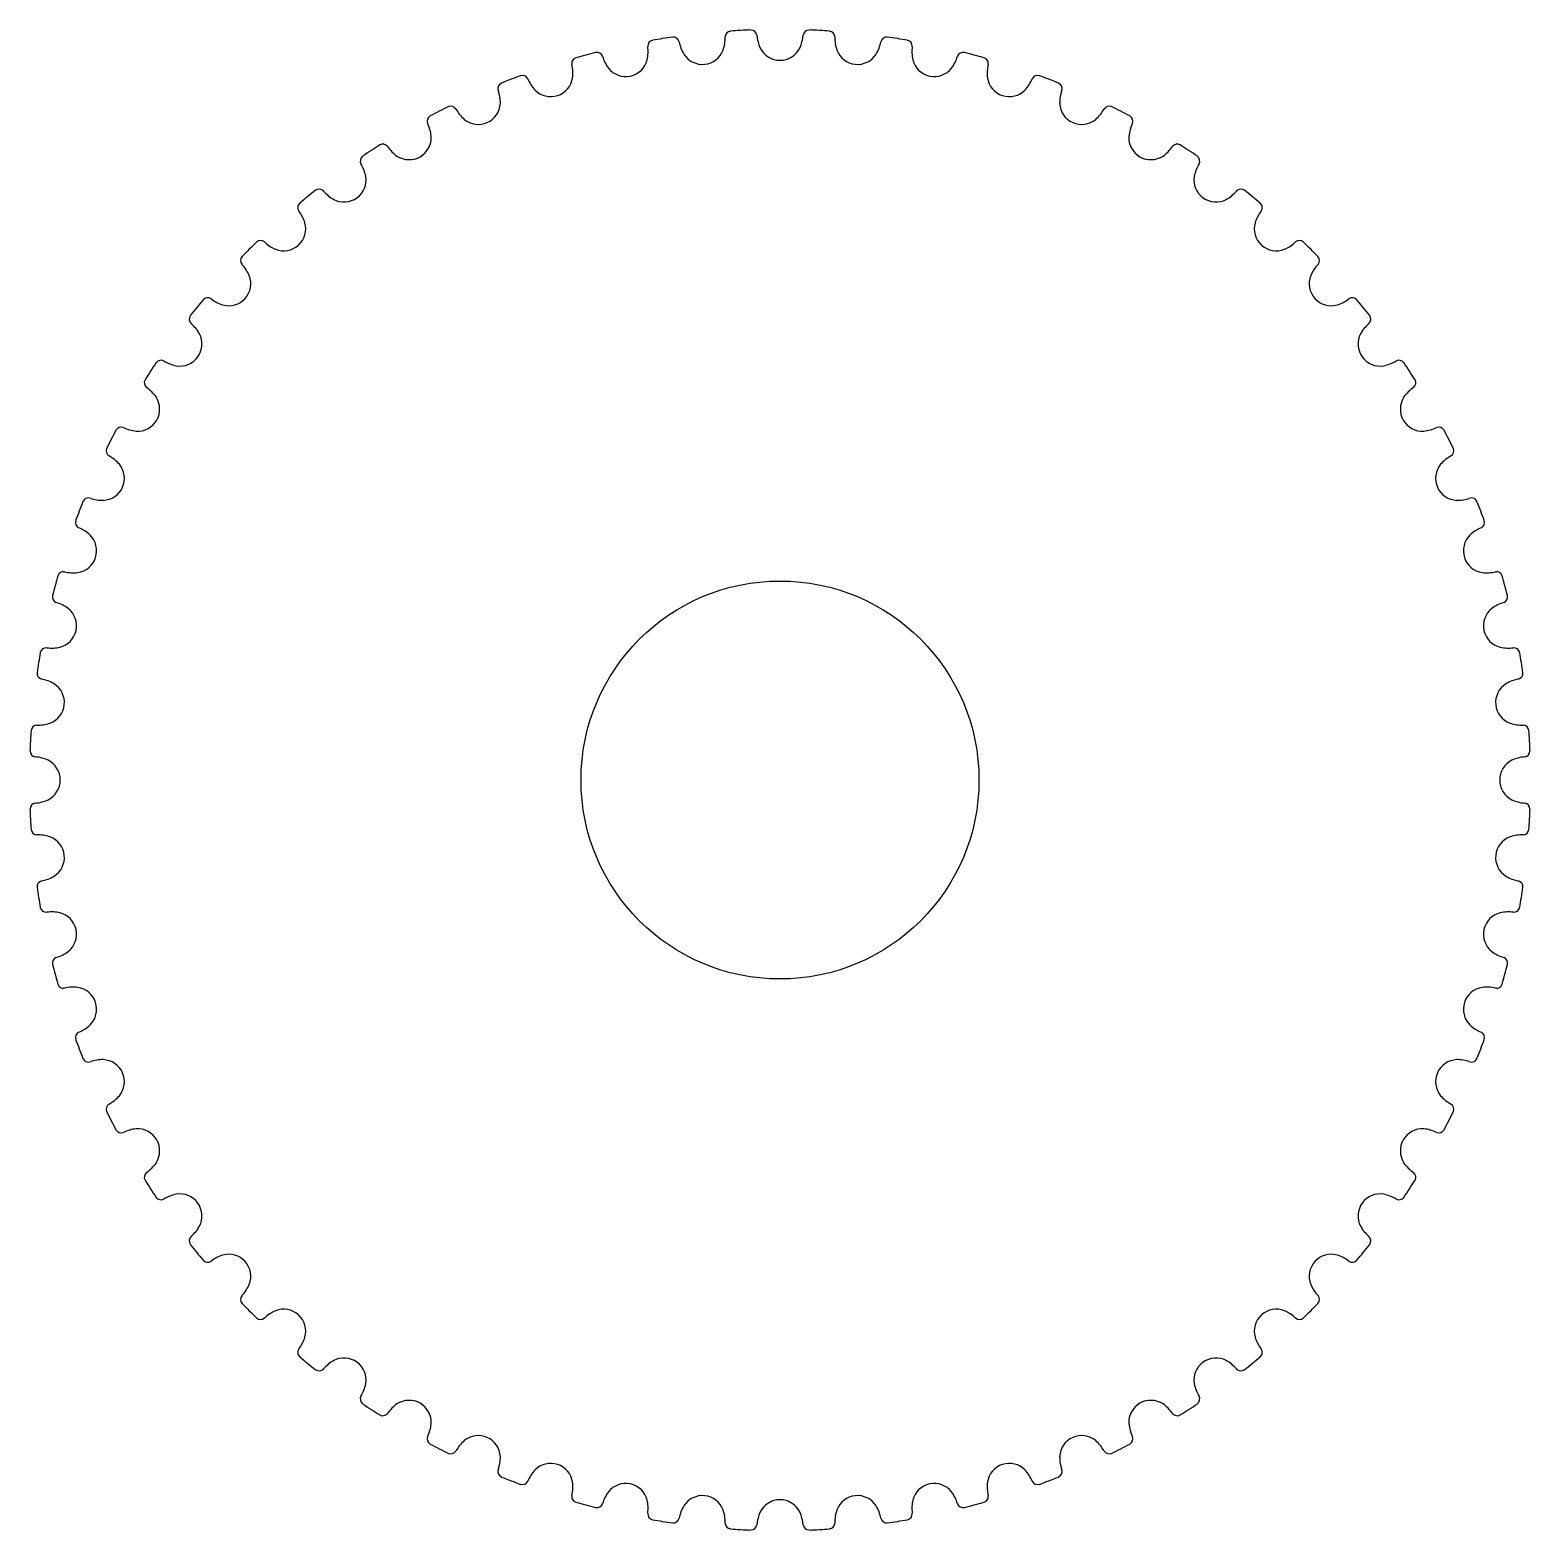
# Model space of a CAD drawing. Header units: millimetres. Extents: x 0.3 to 37.9, y 0.3 to 37.9.
import ezdxf

# ---------------------------------------------------------------- set-up
doc = ezdxf.new("R2010")
doc.units = ezdxf.units.MM

msp = doc.modelspace()

# ---------------------------------------------------------------- linework, layer by layer
msp.add_circle((19.099, 19.099), 5)
for centre, radius, start, end in [((19.096, 19.114), 18.845, 98.2187, 99.7813), ((16.418, 37.616), 0.15, 13.4314, 96), ((16.721, 37.756), 1, -18.377, 0.9012), ((17.871, 37.768), 0.15, 96, 178.5686), ((19.098, 19.114), 18.845, 92.2187, 93.7813), ((18.368, 37.794), 0.15, 7.4314, 90), ((19.513, 37.903), 1, -174.9012, -155.623), ((18.684, 37.903), 1, -24.377, -5.0988), ((19.829, 37.794), 0.15, 90, 172.5686), ((19.099, 19.114), 18.845, 86.2187, 87.7813), ((20.327, 37.768), 0.15, 1.4314, 84), ((21.476, 37.756), 1, 179.0988, -161.623), ((21.779, 37.616), 0.15, 84, 166.5686), ((19.101, 19.114), 18.845, 80.2187, 81.7813), ((19.095, 19.113), 18.845, 104.2187, 105.7813), ((14.497, 37.234), 0.15, 19.4314, 102), ((14.784, 37.406), 1, -12.377, 6.9012), ((15.926, 37.538), 0.15, 102, -175.4314), ((17.545, 37.843), 1, -168.9012, -149.623), ((17.15, 37.636), 0.555, -147.4349, -84), ((17.15, 37.636), 0.555, -84, -20.5651), ((19.099, 37.738), 0.555, -153.4349, -90), ((19.099, 37.738), 0.555, -90, -26.5651), ((21.047, 37.636), 0.555, -159.4349, -96), ((21.047, 37.636), 0.555, -96, -32.5651), ((20.652, 37.843), 1, -30.377, -11.0988), ((22.271, 37.538), 0.15, -4.5686, 78), ((23.414, 37.406), 1, 173.0988, -167.623), ((23.7, 37.234), 0.15, 78, 160.5686), ((19.103, 19.113), 18.845, 74.2187, 75.7813), ((14.016, 37.105), 0.15, 108, -169.4314), ((12.894, 36.854), 1, -6.377, 12.9012), ((15.594, 37.578), 1, -162.9012, -143.623), ((15.223, 37.331), 0.555, -141.4349, -78), ((15.223, 37.331), 0.555, -78, -14.5651), ((22.974, 37.331), 0.555, -165.4349, -102), ((22.974, 37.331), 0.555, -102, -38.5651), ((22.603, 37.578), 1, -36.377, -17.0988), ((24.181, 37.105), 0.15, -10.5686, 72), ((25.304, 36.854), 1, 167.0988, -173.623), ((12.162, 36.475), 0.15, 114, -163.4314), ((19.093, 19.113), 18.845, 110.2187, 111.7813), ((12.627, 36.654), 0.15, 25.4314, 108), ((13.682, 37.11), 1, -156.9012, -137.623), ((13.339, 36.826), 0.555, -72, -8.5651), ((24.859, 36.826), 0.555, -171.4349, -108), ((24.515, 37.11), 1, -42.377, -23.0988), ((25.571, 36.654), 0.15, 72, 154.5686), ((19.104, 19.113), 18.845, 68.2187, 69.7813), ((26.036, 36.475), 0.15, -16.5686, 66), ((11.072, 36.108), 1, -0.377, 18.9012), ((13.339, 36.826), 0.555, -135.4349, -72), ((24.859, 36.826), 0.555, -108, -44.5651), ((27.126, 36.108), 1, 161.0988, -179.623), ((19.092, 19.112), 18.845, 116.2187, 117.7813), ((10.827, 35.881), 0.15, 31.4314, 114), ((11.829, 36.446), 1, -150.9012, -131.623), ((11.517, 36.127), 0.555, -66, -2.5651), ((26.68, 36.127), 0.555, -177.4349, -114), ((26.368, 36.446), 1, -48.377, -29.0988), ((27.37, 35.881), 0.15, 66, 148.5686), ((19.106, 19.112), 18.845, 62.2187, 63.7813), ((10.383, 35.655), 0.15, 120, -157.4314), ((9.338, 35.176), 1, 5.623, 24.9012), ((11.517, 36.127), 0.555, -129.4349, -66), ((26.68, 36.127), 0.555, -114, -50.5651), ((28.86, 35.176), 1, 155.0988, 174.377), ((27.814, 35.655), 0.15, -22.5686, 60), ((19.09, 19.112), 18.845, 122.2187, 123.7813), ((9.118, 34.925), 0.15, 37.4314, 120), ((9.779, 35.241), 0.555, -60, 3.4349), ((28.418, 35.241), 0.555, 176.5651, -120), ((29.079, 34.925), 0.15, 60, 142.5686), ((19.107, 19.112), 18.845, 56.2187, 57.7813), ((8.7, 34.653), 0.15, 126, -151.4314), ((10.055, 35.591), 1, -144.9012, -125.623), ((9.779, 35.241), 0.555, -123.4349, -60), ((28.418, 35.241), 0.555, -120, -56.5651), ((28.142, 35.591), 1, -54.377, -35.0988), ((29.497, 34.653), 0.15, -28.5686, 54), ((7.711, 34.068), 1, 11.623, 30.9012), ((30.487, 34.068), 1, 149.0988, 168.377), ((7.519, 33.795), 0.15, 43.4314, 126), ((8.143, 34.178), 0.555, -54, 9.4349), ((30.055, 34.178), 0.555, 170.5651, -126), ((30.679, 33.795), 0.15, 54, 136.5686), ((7.131, 33.481), 0.15, 132, -145.4314), ((19.089, 19.111), 18.845, 128.2187, 129.7813), ((8.381, 34.555), 1, -138.9012, -119.623), ((8.143, 34.178), 0.555, -117.4349, -54), ((30.055, 34.178), 0.555, -126, -62.5651), ((29.816, 34.555), 1, -60.377, -41.0988), ((19.108, 19.111), 18.845, 50.2187, 51.7813), ((31.066, 33.481), 0.15, -34.5686, 48), ((6.208, 32.795), 1, 17.623, 36.9012), ((31.989, 32.795), 1, 143.0988, 162.377), ((6.626, 32.951), 0.555, -48, 15.4349), ((31.571, 32.951), 0.555, 164.5651, -132), ((19.088, 19.109), 18.845, 134.2187, 135.7813), ((6.046, 32.504), 0.15, 49.4314, 132), ((6.824, 33.35), 1, -132.9012, -113.623), ((6.626, 32.951), 0.555, -111.4349, -48), ((31.571, 32.951), 0.555, -132, -68.5651), ((31.373, 33.35), 1, -66.377, -47.0988), ((32.151, 32.504), 0.15, 48, 130.5686), ((19.109, 19.109), 18.845, 44.2187, 45.7813), ((5.694, 32.151), 0.15, 138, -139.4314), ((4.847, 31.373), 1, 23.623, 42.9012), ((33.35, 31.373), 1, 137.0988, 156.377), ((32.504, 32.151), 0.15, -40.5686, 42), ((5.247, 31.571), 0.555, -42, 21.4349), ((32.951, 31.571), 0.555, 158.5651, -138), ((19.087, 19.108), 18.845, 140.2187, 141.7813), ((4.716, 31.066), 0.15, 55.4314, 138), ((5.402, 31.989), 1, -126.9012, -107.623), ((5.247, 31.571), 0.555, -105.4349, -42), ((32.951, 31.571), 0.555, -138, -74.5651), ((32.795, 31.989), 1, -72.377, -53.0988), ((33.481, 31.066), 0.15, 42, 124.5686), ((19.111, 19.108), 18.845, 38.2187, 39.7813), ((4.403, 30.679), 0.15, 144, -133.4314), ((3.642, 29.816), 1, 29.623, 48.9012), ((34.555, 29.816), 1, 131.0988, 150.377), ((33.795, 30.679), 0.15, -46.5686, 36), ((4.019, 30.055), 0.555, -36, 27.4349), ((34.178, 30.055), 0.555, 152.5651, -144), ((19.086, 19.107), 18.845, 146.2187, 147.7813), ((3.544, 29.497), 0.15, 61.4314, 144), ((4.129, 30.487), 1, -120.9012, -101.623), ((4.019, 30.055), 0.555, -99.4349, -36), ((34.178, 30.055), 0.555, -144, -80.5651), ((34.068, 30.487), 1, -78.377, -59.0988), ((34.653, 29.497), 0.15, 36, 118.5686), ((19.112, 19.107), 18.845, 32.2187, 33.7813), ((3.273, 29.079), 0.15, 150, -127.4314), ((34.925, 29.079), 0.15, -52.5686, 30), ((2.607, 28.142), 1, 35.623, 54.9012), ((2.956, 28.418), 0.555, -30, 33.4349), ((35.241, 28.418), 0.555, 146.5651, -150), ((35.591, 28.142), 1, 125.0988, 144.377), ((2.542, 27.814), 0.15, 67.4314, 150), ((3.021, 28.86), 1, -114.9012, -95.623), ((2.956, 28.418), 0.555, -93.4349, -30), ((35.241, 28.418), 0.555, -150, -86.5651), ((35.176, 28.86), 1, -84.377, -65.0988), ((35.655, 27.814), 0.15, 30, 112.5686), ((19.085, 19.106), 18.845, 152.2187, 153.7813), ((19.112, 19.106), 18.845, 26.2187, 27.7813), ((2.316, 27.37), 0.15, 156, -121.4314), ((1.752, 26.368), 1, 41.623, 60.9012), ((36.446, 26.368), 1, 119.0988, 138.377), ((35.881, 27.37), 0.15, -58.5686, 24), ((2.07, 26.68), 0.555, -24, 39.4349), ((36.127, 26.68), 0.555, 140.5651, -156), ((2.07, 26.68), 0.555, -87.4349, -24), ((36.127, 26.68), 0.555, -156, -92.5651), ((19.084, 19.104), 18.845, 158.2187, 159.7813), ((1.722, 26.036), 0.15, 73.4314, 156), ((2.089, 27.126), 1, -108.9012, -89.623), ((36.108, 27.126), 1, -90.377, -71.0988), ((36.475, 26.036), 0.15, 24, 106.5686), ((19.113, 19.104), 18.845, 20.2187, 21.7813), ((1.543, 25.571), 0.15, 162, -115.4314), ((1.087, 24.515), 1, 47.623, 66.9012), ((1.371, 24.859), 0.555, -18, 45.4349), ((36.826, 24.859), 0.555, 134.5651, -162), ((37.11, 24.515), 1, 113.0988, 132.377), ((36.654, 25.571), 0.15, -64.5686, 18), ((1.371, 24.859), 0.555, -81.4349, -18), ((36.826, 24.859), 0.555, -162, -98.5651), ((19.084, 19.103), 18.845, 164.2187, 165.7813), ((1.092, 24.181), 0.15, 79.4314, 162), ((1.343, 25.304), 1, -102.9012, -83.623), ((36.854, 25.304), 1, -96.377, -77.0988), ((37.105, 24.181), 0.15, 18, 100.5686), ((19.113, 19.103), 18.845, 14.2187, 15.7813), ((0.963, 23.7), 0.15, 168, -109.4314), ((0.619, 22.603), 1, 53.623, 72.9012), ((0.866, 22.974), 0.555, -12, 51.4349), ((37.331, 22.974), 0.555, 128.5651, -168), ((37.578, 22.603), 1, 107.0988, 126.377), ((37.234, 23.7), 0.15, -70.5686, 12), ((0.866, 22.974), 0.555, -75.4349, -12), ((37.331, 22.974), 0.555, -168, -104.5651), ((19.083, 19.101), 18.845, 170.2187, 171.7813), ((0.659, 22.271), 0.15, 85.4314, 168), ((0.792, 23.414), 1, -96.9012, -77.623), ((37.406, 23.414), 1, -102.377, -83.0988), ((37.538, 22.271), 0.15, 12, 94.5686), ((19.114, 19.101), 18.845, 8.2187, 9.7813), ((0.581, 21.779), 0.15, 174, -103.4314), ((0.354, 20.652), 1, 59.623, 78.9012), ((0.561, 21.047), 0.555, -6, 57.4349), ((37.636, 21.047), 0.555, 122.5651, -174), ((37.843, 20.652), 1, 101.0988, 120.377), ((37.616, 21.779), 0.15, -76.5686, 6), ((0.561, 21.047), 0.555, -69.4349, -6), ((37.636, 21.047), 0.555, -174, -110.5651), ((0.429, 20.327), 0.15, 91.4314, 174), ((0.441, 21.476), 1, -90.9012, -71.623), ((37.756, 21.476), 1, -108.377, -89.0988), ((37.768, 20.327), 0.15, 6, 88.5686), ((19.083, 19.099), 18.845, 176.2187, 177.7813), ((19.114, 19.099), 18.845, 2.2187, 3.7813), ((0.403, 19.829), 0.15, -180, -97.4314), ((0.294, 18.684), 1, 65.623, 84.9012), ((37.903, 18.684), 1, 95.0988, 114.377), ((37.794, 19.829), 0.15, -82.5686, 0), ((0.459, 19.099), 0.555, 0, 63.4349), ((37.738, 19.099), 0.555, 116.5651, 180), ((0.459, 19.099), 0.555, -63.4349, 0), ((37.738, 19.099), 0.555, -180, -116.5651), ((0.403, 18.368), 0.15, 97.4314, 180), ((0.294, 19.513), 1, -84.9012, -65.623), ((37.903, 19.513), 1, -114.377, -95.0988), ((37.794, 18.368), 0.15, 0, 82.5686), ((19.083, 19.098), 18.845, -177.7813, -176.2187), ((19.114, 19.098), 18.845, -3.7813, -2.2187), ((0.429, 17.871), 0.15, -174, -91.4314), ((0.441, 16.721), 1, 71.623, 90.9012), ((37.756, 16.721), 1, 89.0988, 108.377), ((37.768, 17.871), 0.15, -88.5686, -6), ((0.561, 17.15), 0.555, 6, 69.4349), ((37.636, 17.15), 0.555, 110.5651, 174), ((0.561, 17.15), 0.555, -57.4349, 6), ((37.636, 17.15), 0.555, 174, -122.5651), ((0.354, 17.545), 1, -78.9012, -59.623), ((37.843, 17.545), 1, -120.377, -101.0988), ((0.581, 16.418), 0.15, 103.4314, -174), ((19.083, 19.096), 18.845, -171.7813, -170.2187), ((37.616, 16.418), 0.15, -6, 76.5686), ((19.114, 19.096), 18.845, -9.7813, -8.2187), ((0.659, 15.926), 0.15, -168, -85.4314), ((37.538, 15.926), 0.15, -94.5686, -12), ((0.792, 14.784), 1, 77.623, 96.9012), ((0.866, 15.223), 0.555, 12, 75.4349), ((37.331, 15.223), 0.555, 104.5651, 168), ((37.406, 14.784), 1, 83.0988, 102.377), ((0.866, 15.223), 0.555, -51.4349, 12), ((37.331, 15.223), 0.555, 168, -128.5651), ((0.619, 15.594), 1, -72.9012, -53.623), ((37.578, 15.594), 1, -126.377, -107.0988), ((0.963, 14.497), 0.15, 109.4314, -168), ((19.084, 19.095), 18.845, -165.7813, -164.2187), ((19.113, 19.095), 18.845, -15.7813, -14.2187), ((37.234, 14.497), 0.15, -12, 70.5686), ((1.092, 14.016), 0.15, -162, -79.4314), ((37.105, 14.016), 0.15, -100.5686, -18), ((1.343, 12.894), 1, 83.623, 102.9012), ((1.371, 13.339), 0.555, 18, 81.4349), ((36.826, 13.339), 0.555, 98.5651, 162), ((36.854, 12.894), 1, 77.0988, 96.377), ((1.371, 13.339), 0.555, -45.4349, 18), ((36.826, 13.339), 0.555, 162, -134.5651), ((1.087, 13.682), 1, -66.9012, -47.623), ((37.11, 13.682), 1, -132.377, -113.0988), ((1.543, 12.627), 0.15, 115.4314, -162), ((19.084, 19.093), 18.845, -159.7813, -158.2187), ((19.113, 19.093), 18.845, -21.7813, -20.2187), ((36.654, 12.627), 0.15, -18, 64.5686), ((1.722, 12.162), 0.15, -156, -73.4314), ((2.089, 11.072), 1, 89.623, 108.9012), ((2.07, 11.517), 0.555, 24, 87.4349), ((36.127, 11.517), 0.555, 92.5651, 156), ((36.108, 11.072), 1, 71.0988, 90.377), ((36.475, 12.162), 0.15, -106.5686, -24), ((2.07, 11.517), 0.555, -39.4349, 24), ((36.127, 11.517), 0.555, 156, -140.5651), ((2.316, 10.827), 0.15, 121.4314, -156), ((1.752, 11.829), 1, -60.9012, -41.623), ((36.446, 11.829), 1, -138.377, -119.0988), ((35.881, 10.827), 0.15, -24, 58.5686), ((19.085, 19.092), 18.845, -153.7813, -152.2187), ((19.112, 19.092), 18.845, -27.7813, -26.2187), ((2.542, 10.383), 0.15, -150, -67.4314), ((3.021, 9.338), 1, 95.623, 114.9012), ((2.956, 9.779), 0.555, 30, 93.4349), ((35.241, 9.779), 0.555, 86.5651, 150), ((35.176, 9.338), 1, 65.0988, 84.377), ((35.655, 10.383), 0.15, -112.5686, -30), ((2.956, 9.779), 0.555, -33.4349, 30), ((35.241, 9.779), 0.555, 150, -146.5651), ((2.607, 10.055), 1, -54.9012, -35.623), ((35.591, 10.055), 1, -144.377, -125.0988), ((3.273, 9.118), 0.15, 127.4314, -150), ((34.925, 9.118), 0.15, -30, 52.5686), ((19.086, 19.09), 18.845, -147.7813, -146.2187), ((4.129, 7.711), 1, 101.623, 120.9012), ((4.019, 8.143), 0.555, 36, 99.4349), ((34.178, 8.143), 0.555, 80.5651, 144), ((34.068, 7.711), 1, 59.0988, 78.377), ((19.112, 19.09), 18.845, -33.7813, -32.2187), ((3.544, 8.7), 0.15, -144, -61.4314), ((4.019, 8.143), 0.555, -27.4349, 36), ((34.178, 8.143), 0.555, 144, -152.5651), ((34.653, 8.7), 0.15, -118.5686, -36), ((4.403, 7.519), 0.15, 133.4314, -144), ((3.642, 8.381), 1, -48.9012, -29.623), ((34.555, 8.381), 1, -150.377, -131.0988), ((33.795, 7.519), 0.15, -36, 46.5686), ((19.087, 19.089), 18.845, -141.7813, -140.2187), ((5.247, 6.626), 0.555, 42, 105.4349), ((32.951, 6.626), 0.555, 74.5651, 138), ((19.111, 19.089), 18.845, -39.7813, -38.2187), ((4.716, 7.131), 0.15, -138, -55.4314), ((5.402, 6.208), 1, 107.623, 126.9012), ((5.247, 6.626), 0.555, -21.4349, 42), ((32.951, 6.626), 0.555, 138, -158.5651), ((32.795, 6.208), 1, 53.0988, 72.377), ((33.481, 7.131), 0.15, -124.5686, -42), ((4.847, 6.824), 1, -42.9012, -23.623), ((33.35, 6.824), 1, -156.377, -137.0988), ((5.694, 6.046), 0.15, 139.4314, -138), ((32.504, 6.046), 0.15, -42, 40.5686), ((19.088, 19.088), 18.845, -135.7813, -134.2187), ((6.824, 4.847), 1, 113.623, 132.9012), ((6.626, 5.247), 0.555, 48, 111.4349), ((6.626, 5.247), 0.555, -15.4349, 48), ((31.571, 5.247), 0.555, 132, -164.5651), ((31.571, 5.247), 0.555, 68.5651, 132), ((31.373, 4.847), 1, 47.0988, 66.377), ((19.109, 19.088), 18.845, -45.7813, -44.2187), ((6.046, 5.694), 0.15, -132, -49.4314), ((32.151, 5.694), 0.15, -130.5686, -48), ((6.208, 5.402), 1, -36.9012, -17.623), ((31.989, 5.402), 1, -162.377, -143.0988), ((7.131, 4.716), 0.15, 145.4314, -132), ((19.089, 19.087), 18.845, -129.7813, -128.2187), ((8.143, 4.019), 0.555, 54, 117.4349), ((30.055, 4.019), 0.555, 62.5651, 126), ((19.108, 19.087), 18.845, -51.7813, -50.2187), ((31.066, 4.716), 0.15, -48, 34.5686), ((7.519, 4.403), 0.15, -126, -43.4314), ((8.381, 3.642), 1, 119.623, 138.9012), ((8.143, 4.019), 0.555, -9.4349, 54), ((30.055, 4.019), 0.555, 126, -170.5651), ((29.816, 3.642), 1, 41.0988, 60.377), ((30.679, 4.403), 0.15, -136.5686, -54), ((7.711, 4.129), 1, -30.9012, -11.623), ((30.487, 4.129), 1, -168.377, -149.0988), ((8.7, 3.544), 0.15, 151.4314, -126), ((19.09, 19.086), 18.845, -123.7813, -122.2187), ((10.055, 2.607), 1, 125.623, 144.9012), ((9.779, 2.956), 0.555, 60, 123.4349), ((9.779, 2.956), 0.555, -3.4349, 60), ((28.418, 2.956), 0.555, 120, -176.5651), ((28.418, 2.956), 0.555, 56.5651, 120), ((28.142, 2.607), 1, 35.0988, 54.377), ((19.107, 19.086), 18.845, -57.7813, -56.2187), ((29.497, 3.544), 0.15, -54, 28.5686), ((9.118, 3.273), 0.15, -120, -37.4314), ((29.079, 3.273), 0.15, -142.5686, -60), ((9.338, 3.021), 1, -24.9012, -5.623), ((28.86, 3.021), 1, -174.377, -155.0988), ((10.383, 2.542), 0.15, 157.4314, -120), ((19.092, 19.085), 18.845, -117.7813, -116.2187), ((11.829, 1.752), 1, 131.623, 150.9012), ((11.517, 2.07), 0.555, 66, 129.4349), ((11.517, 2.07), 0.555, 2.5651, 66), ((26.68, 2.07), 0.555, 114, 177.4349), ((26.68, 2.07), 0.555, 50.5651, 114), ((26.368, 1.752), 1, 29.0988, 48.377), ((19.106, 19.085), 18.845, -63.7813, -62.2187), ((27.814, 2.542), 0.15, -60, 22.5686), ((10.827, 2.316), 0.15, -114, -31.4314), ((11.072, 2.089), 1, -18.9012, 0.377), ((13.339, 1.371), 0.555, 72, 135.4349), ((13.339, 1.371), 0.555, 8.5651, 72), ((24.859, 1.371), 0.555, 108, 171.4349), ((24.859, 1.371), 0.555, 44.5651, 108), ((27.126, 2.089), 1, 179.623, -161.0988), ((27.37, 2.316), 0.15, -148.5686, -66), ((12.162, 1.722), 0.15, 163.4314, -114), ((19.093, 19.084), 18.845, -111.7813, -110.2187), ((13.682, 1.087), 1, 137.623, 156.9012), ((24.515, 1.087), 1, 23.0988, 42.377), ((19.104, 19.084), 18.845, -69.7813, -68.2187), ((26.036, 1.722), 0.15, -66, 16.5686), ((12.627, 1.543), 0.15, -108, -25.4314), ((12.894, 1.343), 1, -12.9012, 6.377), ((15.594, 0.619), 1, 143.623, 162.9012), ((15.223, 0.866), 0.555, 78, 141.4349), ((15.223, 0.866), 0.555, 14.5651, 78), ((22.974, 0.866), 0.555, 102, 165.4349), ((22.974, 0.866), 0.555, 38.5651, 102), ((22.603, 0.619), 1, 17.0988, 36.377), ((25.304, 1.343), 1, 173.623, -167.0988), ((25.571, 1.543), 0.15, -154.5686, -72), ((14.016, 1.092), 0.15, 169.4314, -108), ((19.095, 19.084), 18.845, -105.7813, -104.2187), ((14.497, 0.963), 0.15, -102, -19.4314), ((14.784, 0.792), 1, -6.9012, 12.377), ((17.545, 0.354), 1, 149.623, 168.9012), ((17.15, 0.561), 0.555, 84, 147.4349), ((17.15, 0.561), 0.555, 20.5651, 84), ((16.721, 0.441), 1, -0.9012, 18.377), ((19.099, 0.459), 0.555, 90, 153.4349), ((19.099, 0.459), 0.555, 26.5651, 90), ((21.476, 0.441), 1, 161.623, -179.0988), ((21.047, 0.561), 0.555, 96, 159.4349), ((21.047, 0.561), 0.555, 32.5651, 96), ((20.652, 0.354), 1, 11.0988, 30.377), ((23.414, 0.792), 1, 167.623, -173.0988), ((23.7, 0.963), 0.15, -160.5686, -78), ((19.103, 19.084), 18.845, -75.7813, -74.2187), ((24.181, 1.092), 0.15, -72, 10.5686), ((15.926, 0.659), 0.15, 175.4314, -102), ((19.096, 19.083), 18.845, -99.7813, -98.2187), ((16.418, 0.581), 0.15, -96, -13.4314), ((17.871, 0.429), 0.15, -178.5686, -96), ((18.368, 0.403), 0.15, -90, -7.4314), ((19.513, 0.294), 1, 155.623, 174.9012), ((18.684, 0.294), 1, 5.0988, 24.377), ((19.829, 0.403), 0.15, -172.5686, -90), ((20.327, 0.429), 0.15, -84, -1.4314), ((21.779, 0.581), 0.15, -166.5686, -84), ((19.101, 19.083), 18.845, -81.7813, -80.2187), ((22.271, 0.659), 0.15, -78, 4.5686), ((19.098, 19.083), 18.845, -93.7813, -92.2187), ((19.099, 19.083), 18.845, -87.7813, -86.2187)]:
    msp.add_arc(centre, radius, start, end)

doc.saveas('drawing.dxf')
